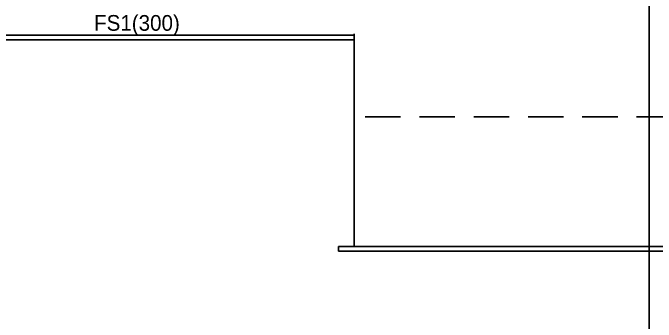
# Model space of a CAD drawing. Header units: millimetres. Extents: x 4754612 to 5801174, y 2368242 to 2777223.
# Drawn here: x 5500648 to 5508827, y 2406822 to 2410758 of the extents above; entities that cross this region are included whole.
import ezdxf
from ezdxf.enums import TextEntityAlignment as Align

# ---------------------------------------------------------------- set-up
doc = ezdxf.new("R2010")
doc.units = ezdxf.units.MM
doc.header["$LTSCALE"] = 1000
for name, pattern in [('ACAD_ISO12W100', [21, 12, -3, 0, -3, 0, -3]), ('CEN', [6.2, 6, -0.1, 0, -0.1]), ('HID', [0.345, 0.225, -0.12])]:
    doc.linetypes.add(name, pattern=pattern)
for name, color, linetype in [('A-중심선', 10, 'CEN'), ('CON', 2, 'Continuous'), ('ELE-06', 6, 'Continuous'), ('KZ_횡단_암선2', 8, 'ACAD_ISO12W100')]:
    doc.layers.add(name, color=color, linetype=linetype)
doc.layers.add('Guide-line', color=151, linetype='Continuous', plot=False)
doc.styles.add('돋움', font='')
doc.styles.get('돋움').set_extended_font_data('Dotum')

msp = doc.modelspace()

# ---------------------------------------------------------------- linework, layer by layer
at = {"layer": 'A-중심선', "ltscale": 5}
msp.add_line((5508738.509, 2478240.763), (5508738.509, 2392942.802), dxfattribs=at)
at = {"layer": 'CON'}
for p, q in [((5504988.509, 2407785.382), (5504988.509, 2410490.382)), ((5504988.509, 2410475.382), (5499238.508, 2410475.382)), ((5504988.509, 2407785.382), (5511788.509, 2407785.382))]:
    msp.add_line(p, q, dxfattribs=at)
at = {"layer": 'ELE-06'}
for p, q in [((5504988.509, 2410415.382), (5499238.508, 2410415.382)), ((5504988.509, 2407785.382), (5504788.509, 2407785.382)), ((5504788.509, 2407785.382), (5504788.509, 2407725.382)), ((5504788.509, 2407725.382), (5511988.509, 2407725.382))]:
    msp.add_line(p, q, dxfattribs=at)
at = {"layer": 'KZ_횡단_암선2', "linetype": 'HID', "ltscale": 2}
msp.add_line((5511788.509, 2409435.382), (5504988.509, 2409435.382), dxfattribs=at)

# ---------------------------------------------------------------- texts
at = {"layer": 'Guide-line', "style": '돋움'}
msp.add_text('FS1(300)', height=200, dxfattribs=at).set_placement((5502225.651, 2410630.029), align=Align.MIDDLE_CENTER)

doc.saveas('drawing.dxf')
